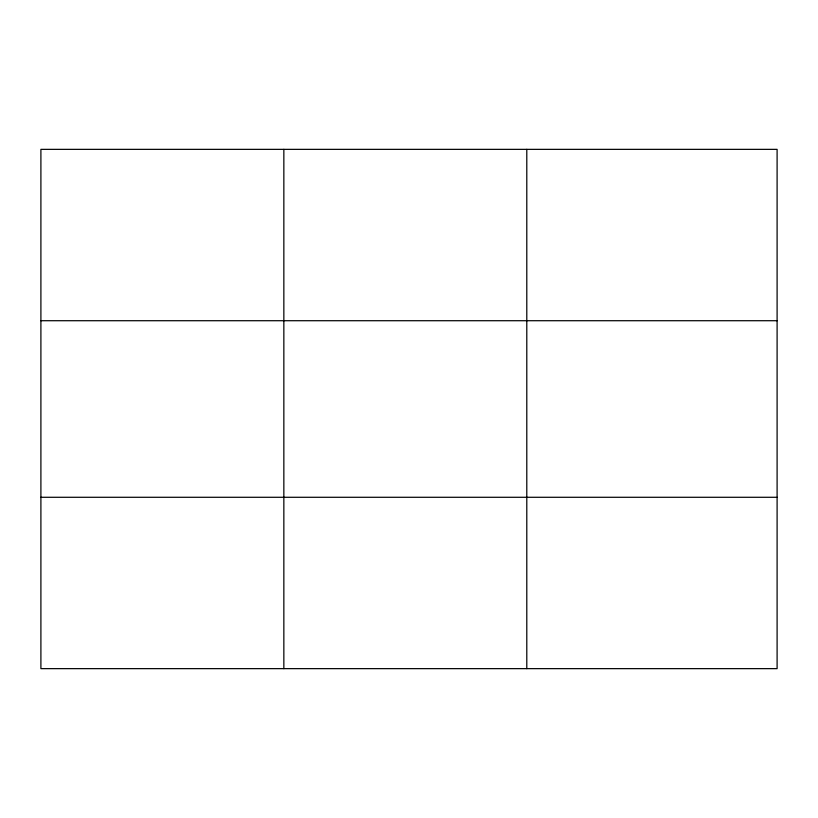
<?xml version="1.0" encoding="UTF-8"?>
<svg xmlns="http://www.w3.org/2000/svg" width="818" height="818" viewBox="0 0 818 818"><rect width="100%" height="100%" fill="white"/><g stroke="black" fill="none" stroke-linecap="round" stroke-linejoin="round"><path stroke-width="1.23" d="M283.846 149.357L283.846 668.643M526.792 149.357L526.792 668.643M777.1 497.283L777.1 668.643L40.9 668.643L40.9 149.357L777.1 149.357L777.1 497.283L40.9 497.283M40.9 320.717L777.1 320.717"/></g></svg>
